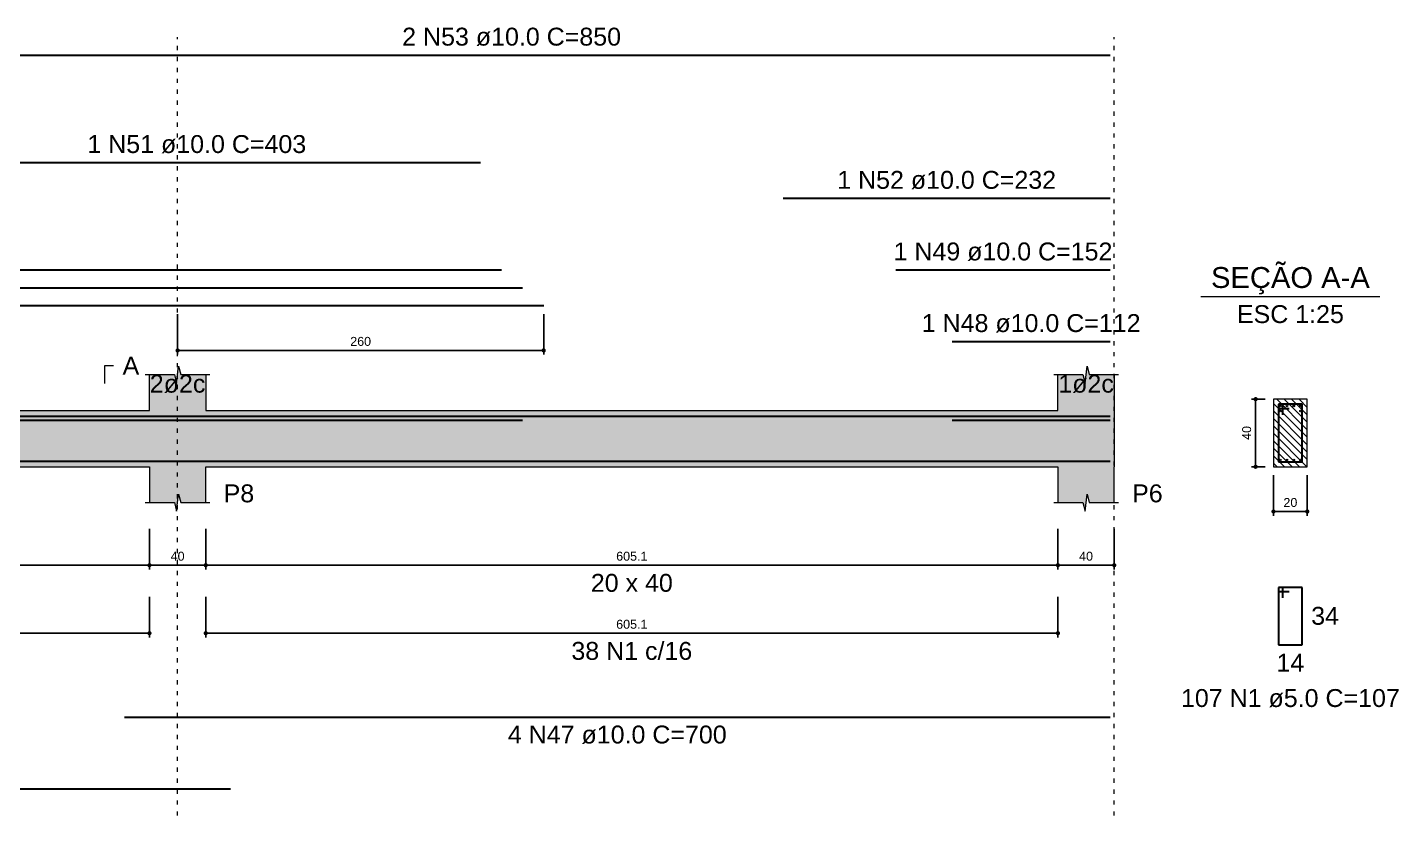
# Model space of a CAD drawing. Header units: millimetres. Extents: x 180 to 11148, y -1598 to 1045.
# Drawn here: x 2046.51 to 2078.97, y 3.89 to 22.54 of the extents above; entities that cross this region are included whole.
import ezdxf

# ---------------------------------------------------------------- set-up
doc = ezdxf.new("R2010")
doc.units = ezdxf.units.MM
doc.header["$MEASUREMENT"] = 0
doc.linetypes.add('DOT2', pattern=[3.175, 0, -3.175])
for name, color, linetype, lineweight in [('Descrição da armadura', 7, 'Continuous', 5), ('DT-Barras na forma', 2, 'Continuous', 30), ('DT-Barras no corte', 5, 'Continuous', 5), ('DT-Barras rebatidas', 2, 'Continuous', 30), ('DT-Cotas', 9, 'Continuous', 5), ('DT-Forma', 5, 'Continuous', 5), ('DT-Hachura forma vigas', 252, 'Continuous', 5), ('DT-Hachura seção vigas', 252, 'Continuous', 5), ('DT-Pontilhado', 9, 'DOT2', 5), ('DT-Textos', 7, 'Continuous', 5), ('Textos armaduras', 7, 'Continuous', 5)]:
    doc.layers.add(name, color=color, linetype=linetype, lineweight=lineweight)
doc.styles.add('Arial', font='arial.ttf')
doc.dimstyles.new('UM_25.000000', dxfattribs={"dimtxt": 0.18, "dimasz": 0.1, "dimexe": 0.1, "dimexo": 0.2, "dimgap": 0, "dimtad": 1, "dimtih": 1, "dimtoh": 1, "dimdec": 1, "dimlfac": 25, "dimzin": 0, "dimdsep": 46, "dimtxsty": 'Standard', "dimcen": 0.09, "dimdle": 0.1, "dimadec": 1, "dimazin": 2, "dimtfac": 1, "dimtdec": 4, "dimtofl": 0, "dimtmove": 0, "dimatfit": 3, "dimfxl": 1, "dimtolj": 1, "dimarcsym": 0})
doc.dimstyles.new('UM_30.000000', dxfattribs={"dimtxt": 0.18, "dimasz": 0.1, "dimexe": 0.1, "dimexo": 0.2, "dimgap": 0, "dimtad": 1, "dimtih": 1, "dimtoh": 1, "dimdec": 1, "dimlfac": 30, "dimzin": 0, "dimdsep": 46, "dimtxsty": 'Standard', "dimcen": 0.09, "dimdle": 0.1, "dimadec": 1, "dimazin": 2, "dimtfac": 1, "dimtdec": 4, "dimtofl": 0, "dimtmove": 0, "dimatfit": 3, "dimfxl": 1, "dimtolj": 1, "dimarcsym": 0})

# ---------------------------------------------------------------- blocks, each defined once
blk = doc.blocks.new('_Dot')
at = {"color": 0, "linetype": 'ByBlock', "lineweight": -2}
blk.add_line((-0.5, 0), (-1, 0), dxfattribs=at)
at = {"color": 0, "linetype": 'ByBlock', "const_width": 0.5}
blk.add_lwpolyline([(-0.25, 0, 1), (0.25, 0, 1)], format="xyb", close=True, dxfattribs=at)
blk = doc.blocks.new('*D709')
at = {"layer": 'Defpoints', "color": 0, "transparency": 16777216}
for p in [(2029.076, 10.869), (2049.403, 10.869), (2049.403, 9.81)]:
    blk.add_point(p, dxfattribs=at)
at = {"layer": 'DT-Cotas', "color": 0, "lineweight": -2, "transparency": 16777216}
for p, q in [((2029.076, 10.669), (2029.076, 9.71)), ((2049.403, 10.669), (2049.403, 9.71)), ((2029.176, 9.81), (2049.303, 9.81))]:
    blk.add_line(p, q, dxfattribs=at)
at = {"layer": 'DT-Cotas', "color": 0, "lineweight": -2, "transparency": 16777216, "xscale": 0.1000000014901161, "yscale": 0.1000000014901161, "zscale": 0.1000000014901161, "rotation": 180}
blk.add_blockref('_Dot', (2029.076, 9.81), dxfattribs=at)
at = {"layer": 'DT-Cotas', "color": 0, "lineweight": -2, "transparency": 16777216, "xscale": 0.1000000014901161, "yscale": 0.1000000014901161, "zscale": 0.1000000014901161}
blk.add_blockref('_Dot', (2049.403, 9.81), dxfattribs=at)
at = {"layer": 'DT-Cotas', "transparency": 16777216, "insert": (2039.24, 10.022), "char_height": 0.2118, "attachment_point": 5, "rotation": 0.0057, "style": 'Arial'}
blk.add_mtext('\\A1;609.8', dxfattribs=at)
blk = doc.blocks.new('*D710')
at = {"layer": 'Defpoints', "color": 0, "transparency": 16777216}
for p in [(2049.403, 10.869), (2050.736, 10.869), (2050.736, 9.81)]:
    blk.add_point(p, dxfattribs=at)
at = {"layer": 'DT-Cotas', "color": 0, "lineweight": -2, "transparency": 16777216}
for p, q in [((2049.403, 10.669), (2049.403, 9.71)), ((2050.736, 10.669), (2050.736, 9.71)), ((2049.503, 9.81), (2050.636, 9.81))]:
    blk.add_line(p, q, dxfattribs=at)
at = {"layer": 'DT-Cotas', "color": 0, "lineweight": -2, "transparency": 16777216, "xscale": 0.1000000014901161, "yscale": 0.1000000014901161, "zscale": 0.1000000014901161, "rotation": 180}
blk.add_blockref('_Dot', (2049.403, 9.81), dxfattribs=at)
at = {"layer": 'DT-Cotas', "color": 0, "lineweight": -2, "transparency": 16777216, "xscale": 0.1000000014901161, "yscale": 0.1000000014901161, "zscale": 0.1000000014901161}
blk.add_blockref('_Dot', (2050.736, 9.81), dxfattribs=at)
at = {"layer": 'DT-Cotas', "transparency": 16777216, "insert": (2050.07, 10.022), "char_height": 0.2118, "attachment_point": 5, "rotation": 0.0057, "style": 'Arial'}
blk.add_mtext('\\A1;40', dxfattribs=at)
blk = doc.blocks.new('*D711')
at = {"layer": 'Defpoints', "color": 0, "transparency": 16777216}
for p in [(2050.736, 10.869), (2070.908, 10.869), (2070.908, 9.81)]:
    blk.add_point(p, dxfattribs=at)
at = {"layer": 'DT-Cotas', "color": 0, "lineweight": -2, "transparency": 16777216}
for p, q in [((2050.736, 10.669), (2050.736, 9.71)), ((2070.908, 10.669), (2070.908, 9.71)), ((2050.836, 9.81), (2070.808, 9.81))]:
    blk.add_line(p, q, dxfattribs=at)
at = {"layer": 'DT-Cotas', "color": 0, "lineweight": -2, "transparency": 16777216, "xscale": 0.1000000014901161, "yscale": 0.1000000014901161, "zscale": 0.1000000014901161, "rotation": 180}
blk.add_blockref('_Dot', (2050.736, 9.81), dxfattribs=at)
at = {"layer": 'DT-Cotas', "color": 0, "lineweight": -2, "transparency": 16777216, "xscale": 0.1000000014901161, "yscale": 0.1000000014901161, "zscale": 0.1000000014901161}
blk.add_blockref('_Dot', (2070.908, 9.81), dxfattribs=at)
at = {"layer": 'DT-Cotas', "transparency": 16777216, "insert": (2060.822, 10.022), "char_height": 0.2118, "attachment_point": 5, "rotation": 0.0057, "style": 'Arial'}
blk.add_mtext('\\A1;605.1', dxfattribs=at)
blk = doc.blocks.new('*D712')
at = {"layer": 'Defpoints', "color": 0, "transparency": 16777216}
for p in [(2070.908, 10.869), (2072.241, 10.869), (2072.241, 9.81)]:
    blk.add_point(p, dxfattribs=at)
at = {"layer": 'DT-Cotas', "color": 0, "lineweight": -2, "transparency": 16777216}
for p, q in [((2070.908, 10.669), (2070.908, 9.71)), ((2072.241, 10.669), (2072.241, 9.71)), ((2071.008, 9.81), (2072.141, 9.81))]:
    blk.add_line(p, q, dxfattribs=at)
at = {"layer": 'DT-Cotas', "color": 0, "lineweight": -2, "transparency": 16777216, "xscale": 0.1000000014901161, "yscale": 0.1000000014901161, "zscale": 0.1000000014901161, "rotation": 180}
blk.add_blockref('_Dot', (2070.908, 9.81), dxfattribs=at)
at = {"layer": 'DT-Cotas', "color": 0, "lineweight": -2, "transparency": 16777216, "xscale": 0.1000000014901161, "yscale": 0.1000000014901161, "zscale": 0.1000000014901161}
blk.add_blockref('_Dot', (2072.241, 9.81), dxfattribs=at)
at = {"layer": 'DT-Cotas', "transparency": 16777216, "insert": (2071.574, 10.022), "char_height": 0.2118, "attachment_point": 5, "rotation": 0.0057, "style": 'Arial'}
blk.add_mtext('\\A1;40', dxfattribs=at)
blk = doc.blocks.new('*D714')
at = {"layer": 'Defpoints', "color": 0, "transparency": 16777216}
for p in [(2029.076, 9.26), (2049.403, 9.26), (2049.403, 8.201)]:
    blk.add_point(p, dxfattribs=at)
at = {"layer": 'DT-Cotas', "color": 0, "lineweight": -2, "transparency": 16777216}
for p, q in [((2029.076, 9.06), (2029.076, 8.101)), ((2049.403, 9.06), (2049.403, 8.101)), ((2029.176, 8.201), (2049.303, 8.201))]:
    blk.add_line(p, q, dxfattribs=at)
at = {"layer": 'DT-Cotas', "color": 0, "lineweight": -2, "transparency": 16777216, "xscale": 0.1000000014901161, "yscale": 0.1000000014901161, "zscale": 0.1000000014901161, "rotation": 180}
blk.add_blockref('_Dot', (2029.076, 8.201), dxfattribs=at)
at = {"layer": 'DT-Cotas', "color": 0, "lineweight": -2, "transparency": 16777216, "xscale": 0.1000000014901161, "yscale": 0.1000000014901161, "zscale": 0.1000000014901161}
blk.add_blockref('_Dot', (2049.403, 8.201), dxfattribs=at)
at = {"layer": 'DT-Cotas', "transparency": 16777216, "insert": (2039.24, 8.412), "char_height": 0.2118, "attachment_point": 5, "rotation": 0.0057, "style": 'Arial'}
blk.add_mtext('\\A1;609.8', dxfattribs=at)
blk = doc.blocks.new('*D715')
at = {"layer": 'Defpoints', "color": 0, "transparency": 16777216}
for p in [(2050.736, 9.26), (2070.908, 9.26), (2070.908, 8.201)]:
    blk.add_point(p, dxfattribs=at)
at = {"layer": 'DT-Cotas', "color": 0, "lineweight": -2, "transparency": 16777216}
for p, q in [((2050.736, 9.06), (2050.736, 8.101)), ((2070.908, 9.06), (2070.908, 8.101)), ((2050.836, 8.201), (2070.808, 8.201))]:
    blk.add_line(p, q, dxfattribs=at)
at = {"layer": 'DT-Cotas', "color": 0, "lineweight": -2, "transparency": 16777216, "xscale": 0.1000000014901161, "yscale": 0.1000000014901161, "zscale": 0.1000000014901161, "rotation": 180}
blk.add_blockref('_Dot', (2050.736, 8.201), dxfattribs=at)
at = {"layer": 'DT-Cotas', "color": 0, "lineweight": -2, "transparency": 16777216, "xscale": 0.1000000014901161, "yscale": 0.1000000014901161, "zscale": 0.1000000014901161}
blk.add_blockref('_Dot', (2070.908, 8.201), dxfattribs=at)
at = {"layer": 'DT-Cotas', "transparency": 16777216, "insert": (2060.822, 8.412), "char_height": 0.2118, "attachment_point": 5, "rotation": 0.0057, "style": 'Arial'}
blk.add_mtext('\\A1;605.1', dxfattribs=at)
blk = doc.blocks.new('*D716')
at = {"layer": 'Defpoints', "color": 0, "transparency": 16777216}
for p in [(2050.07, 15.952), (2058.736, 15.952), (2058.736, 14.893)]:
    blk.add_point(p, dxfattribs=at)
at = {"layer": 'DT-Cotas', "color": 0, "lineweight": -2, "transparency": 16777216}
for p, q in [((2050.07, 15.752), (2050.07, 14.793)), ((2058.736, 15.752), (2058.736, 14.793)), ((2050.17, 14.893), (2058.636, 14.893))]:
    blk.add_line(p, q, dxfattribs=at)
at = {"layer": 'DT-Cotas', "color": 0, "lineweight": -2, "transparency": 16777216, "xscale": 0.1000000014901161, "yscale": 0.1000000014901161, "zscale": 0.1000000014901161, "rotation": 180}
blk.add_blockref('_Dot', (2050.07, 14.893), dxfattribs=at)
at = {"layer": 'DT-Cotas', "color": 0, "lineweight": -2, "transparency": 16777216, "xscale": 0.1000000014901161, "yscale": 0.1000000014901161, "zscale": 0.1000000014901161}
blk.add_blockref('_Dot', (2058.736, 14.893), dxfattribs=at)
at = {"layer": 'DT-Cotas', "transparency": 16777216, "insert": (2054.403, 15.105), "char_height": 0.2118, "attachment_point": 5, "rotation": 0.0057, "style": 'Arial'}
blk.add_mtext('\\A1;260', dxfattribs=at)
blk = doc.blocks.new('*D727')
at = {"layer": 'Defpoints', "color": 0, "transparency": 16777216}
for p in [(2075.588, 13.74), (2076.011, 13.74), (2076.011, 12.14)]:
    blk.add_point(p, dxfattribs=at)
at = {"layer": 'DT-Cotas', "color": 0, "lineweight": -2, "transparency": 16777216}
for p, q in [((2075.811, 13.74), (2075.488, 13.74)), ((2075.588, 12.24), (2075.588, 13.64)), ((2075.811, 12.14), (2075.488, 12.14))]:
    blk.add_line(p, q, dxfattribs=at)
at = {"layer": 'DT-Cotas', "color": 0, "lineweight": -2, "transparency": 16777216, "xscale": 0.1000000014901161, "yscale": 0.1000000014901161, "zscale": 0.1000000014901161}
for p, rotation in [((2075.588, 13.74), 90), ((2075.588, 12.14), 270)]:
    blk.add_blockref('_Dot', p, dxfattribs=dict(at, rotation=rotation))
at = {"layer": 'DT-Cotas', "transparency": 16777216, "insert": (2075.376, 12.94), "char_height": 0.2118, "attachment_point": 5, "rotation": 90, "style": 'Arial'}
blk.add_mtext('\\A1;40', dxfattribs=at)
blk = doc.blocks.new('*D728')
at = {"layer": 'Defpoints', "color": 0, "transparency": 16777216}
for p in [(2076.011, 12.14), (2076.811, 12.14), (2076.811, 11.081)]:
    blk.add_point(p, dxfattribs=at)
at = {"layer": 'DT-Cotas', "color": 0, "lineweight": -2, "transparency": 16777216}
for p, q in [((2076.011, 11.94), (2076.011, 10.981)), ((2076.811, 11.94), (2076.811, 10.981)), ((2076.111, 11.081), (2076.711, 11.081))]:
    blk.add_line(p, q, dxfattribs=at)
at = {"layer": 'DT-Cotas', "color": 0, "lineweight": -2, "transparency": 16777216, "xscale": 0.1000000014901161, "yscale": 0.1000000014901161, "zscale": 0.1000000014901161, "rotation": 180}
blk.add_blockref('_Dot', (2076.011, 11.081), dxfattribs=at)
at = {"layer": 'DT-Cotas', "color": 0, "lineweight": -2, "transparency": 16777216, "xscale": 0.1000000014901161, "yscale": 0.1000000014901161, "zscale": 0.1000000014901161}
blk.add_blockref('_Dot', (2076.811, 11.081), dxfattribs=at)
at = {"layer": 'DT-Cotas', "transparency": 16777216, "insert": (2076.411, 11.293), "char_height": 0.2118, "attachment_point": 5, "rotation": 0.0057, "style": 'Arial'}
blk.add_mtext('\\A1;20', dxfattribs=at)

msp = doc.modelspace()

# ---------------------------------------------------------------- hatches: boundary and pattern name
at = {"layer": 'DT-Hachura forma vigas', "linetype": 'Continuous'}
msp.add_hatch(color=256, dxfattribs=at).paths.add_polyline_path([(2072.2409, 11.2927), (2072.2409, 12.14), (2072.2409, 13.4733), (2072.2409, 14.3207), (2071.6493, 14.3207), (2071.5993, 14.5207), (2071.5493, 14.1207), (2071.4993, 14.3207), (2070.9076, 14.3207), (2070.9076, 13.4733), (2050.7363, 13.4733), (2050.7363, 14.3207), (2050.1446, 14.3207), (2050.0946, 14.5207), (2050.0446, 14.1207), (2049.9946, 14.3207), (2049.4029, 14.3207), (2049.4029, 13.4733), (2029.0763, 13.4733), (2029.0763, 14.3207), (2028.4846, 14.3207), (2028.4346, 14.5207), (2028.3846, 14.1207), (2028.3346, 14.3207), (2027.7429, 14.3207), (2027.7429, 13.4733), (2007.5786, 13.4733), (2007.5786, 14.3207), (2006.9869, 14.3207), (2006.9369, 14.5207), (2006.8869, 14.1207), (2006.8369, 14.3207), (2006.2453, 14.3207), (2006.2453, 13.4733), (2006.2453, 12.14), (2006.2453, 11.2927), (2006.8369, 11.2927), (2006.8869, 11.0927), (2006.9369, 11.4927), (2006.9869, 11.2927), (2007.5786, 11.2927), (2007.5786, 12.14), (2027.7429, 12.14), (2027.7429, 11.2927), (2028.3346, 11.2927), (2028.3846, 11.0927), (2028.4346, 11.4927), (2028.4846, 11.2927), (2029.0763, 11.2927), (2029.0763, 12.14), (2049.4029, 12.14), (2049.4029, 11.2927), (2049.9946, 11.2927), (2050.0446, 11.0927), (2050.0946, 11.4927), (2050.1446, 11.2927), (2050.7363, 11.2927), (2050.7363, 12.14), (2070.9076, 12.14), (2070.9076, 11.2927), (2071.4993, 11.2927), (2071.5493, 11.0927), (2071.5993, 11.4927), (2071.6493, 11.2927), (2072.2409, 11.2927)])
at = {"layer": 'DT-Hachura seção vigas', "linetype": 'Continuous'}
h = msp.add_hatch(dxfattribs=at)
h.set_pattern_fill('ANSI31', color=256, angle=90, style=0)
h.set_pattern_definition([(135, (1822.37998, -105.55233), (-0.08838835, -0.08838835), [])])
h.paths.add_polyline_path([(2076.0111, 12.14), (2076.0111, 12.14), (2076.8111, 12.14), (2076.8111, 13.74), (2076.0111, 13.74), (2076.0111, 12.14)])

# ---------------------------------------------------------------- linework, layer by layer
at = {"layer": 'DT-Barras na forma'}
for p, q in [((2076.2311, 13.62), (2076.1311, 13.62)), ((2076.1311, 13.62), (2076.1311, 12.26)), ((2076.6911, 13.62), (2076.1311, 13.62)), ((2076.1311, 13.62), (2076.1311, 13.52)), ((2076.1311, 13.52), (2076.3811, 13.52)), ((2076.2311, 13.37), (2076.2311, 13.62)), ((2076.6911, 12.26), (2076.6911, 13.62)), ((2076.1311, 12.26), (2076.6911, 12.26))]:
    msp.add_line(p, q, dxfattribs=at)
for points in [[(2021.2429, 13.34), (2058.7363, 13.34)], [(2043.8119, 13.34), (2057.2363, 13.34)], [(2043.8119, 13.34), (2072.1409, 13.34)], [(2064.4076, 13.34), (2072.1409, 13.34)], [(2067.0743, 13.34), (2072.1409, 13.34)], [(2020.2429, 13.24), (2057.7363, 13.24)], [(2020.7429, 13.24), (2058.2363, 13.24)], [(2068.4076, 13.24), (2072.1409, 13.24)], [(2027.154, 12.2733), (2051.3252, 12.2733)], [(2048.814, 12.2733), (2072.1409, 12.2733)]]:
    msp.add_lwpolyline(points, dxfattribs=at)
at = {"layer": 'DT-Barras no corte'}
for centre in [(2076.1711, 13.58), (2076.1711, 13.46), (2076.3311, 13.58), (2076.4911, 13.58), (2076.6511, 13.58), (2076.6511, 13.46), (2076.1711, 12.3), (2076.3311, 12.3), (2076.4911, 12.3), (2076.6511, 12.3)]:
    msp.add_circle(centre, 0.02, dxfattribs=at)
at = {"layer": 'DT-Barras rebatidas'}
for p, q in [((2043.8119, 21.8826), (2072.1409, 21.8826)), ((2043.8119, 19.341), (2057.2363, 19.341)), ((2064.4076, 18.4938), (2072.1409, 18.4938)), ((2020.2429, 16.7994), (2057.7363, 16.7994)), ((2067.0743, 16.7994), (2072.1409, 16.7994)), ((2068.4076, 15.105), (2072.1409, 15.105)), ((2076.2311, 9.2866), (2076.1311, 9.2866)), ((2076.1311, 9.2866), (2076.1311, 7.9266)), ((2076.6911, 9.2866), (2076.1311, 9.2866)), ((2076.1311, 9.2866), (2076.1311, 9.1866)), ((2076.1311, 9.1866), (2076.3811, 9.1866)), ((2076.2311, 9.0366), (2076.2311, 9.2866)), ((2076.6911, 7.9266), (2076.6911, 9.2866)), ((2076.1311, 7.9266), (2076.6911, 7.9266)), ((2048.814, 6.2158), (2072.1409, 6.2158)), ((2027.154, 4.5214), (2051.3252, 4.5214))]:
    msp.add_line(p, q, dxfattribs=at)
for points in [[(2020.7429, 16.3758), (2058.2363, 16.3758)], [(2021.2429, 15.9522), (2058.7363, 15.9522)]]:
    msp.add_lwpolyline(points, dxfattribs=at)
at = {"layer": 'DT-Forma'}
for p, q in [((2049.3029, 14.3205), (2049.9946, 14.3205)), ((2049.4029, 13.4733), (2049.4029, 14.3205)), ((2049.9946, 14.3205), (2050.0446, 14.1205)), ((2050.0446, 14.1205), (2050.0946, 14.5205)), ((2050.0946, 14.5205), (2050.1446, 14.3205)), ((2050.1446, 14.3205), (2050.8363, 14.3205)), ((2050.7363, 14.3205), (2050.7363, 13.4733)), ((2070.8076, 14.3205), (2071.4993, 14.3205)), ((2070.9076, 13.4733), (2070.9076, 14.3205)), ((2071.4993, 14.3205), (2071.5493, 14.1205)), ((2071.5493, 14.1205), (2071.5993, 14.5205)), ((2071.5993, 14.5205), (2071.6493, 14.3205)), ((2071.6493, 14.3205), (2072.3409, 14.3205)), ((2072.2409, 14.3205), (2072.2409, 13.4733)), ((2076.8111, 13.74), (2076.0111, 13.74)), ((2076.0111, 13.74), (2076.0111, 13.74)), ((2076.0111, 13.74), (2076.0111, 12.14)), ((2076.8111, 12.14), (2076.8111, 13.74)), ((2076.8111, 13.74), (2076.8111, 13.74)), ((2029.0763, 13.4733), (2049.4029, 13.4733)), ((2050.7363, 13.4733), (2070.9076, 13.4733)), ((2029.0763, 12.14), (2049.4029, 12.14)), ((2049.4029, 12.14), (2049.4029, 11.2928)), ((2050.7363, 11.2928), (2050.7363, 12.14)), ((2050.7363, 12.14), (2070.9076, 12.14)), ((2070.9076, 12.14), (2070.9076, 11.2928)), ((2072.2409, 11.2928), (2072.2409, 12.14)), ((2076.0111, 12.14), (2076.8111, 12.14)), ((2076.0111, 12.14), (2076.0111, 12.14)), ((2076.8111, 12.14), (2076.8111, 12.14)), ((2050.0446, 11.0928), (2050.0946, 11.4928)), ((2050.0946, 11.4928), (2050.1446, 11.2928)), ((2071.5493, 11.0928), (2071.5993, 11.4928)), ((2071.5993, 11.4928), (2071.6493, 11.2928)), ((2049.3029, 11.2928), (2049.9946, 11.2928)), ((2049.9946, 11.2928), (2050.0446, 11.0928)), ((2050.1446, 11.2928), (2050.8363, 11.2928)), ((2070.8076, 11.2928), (2071.4993, 11.2928)), ((2071.4993, 11.2928), (2071.5493, 11.0928)), ((2071.6493, 11.2928), (2072.3409, 11.2928))]:
    msp.add_line(p, q, dxfattribs=at)
at = {"layer": 'DT-Forma', "linetype": 'Continuous'}
msp.add_line((2072.2409, 13.4733), (2072.2409, 12.14), dxfattribs=at)
at = {"layer": 'DT-Pontilhado', "ltscale": 0.05}
for p, q in [((2050.0696, 3.886), (2050.0696, 22.3062)), ((2072.2409, 3.886), (2072.2409, 22.3062))]:
    msp.add_line(p, q, dxfattribs=at)
at = {"layer": 'DT-Textos'}
msp.add_line((2074.2931, 16.1698), (2078.5291, 16.1698), dxfattribs=at)
msp.add_lwpolyline([(2048.3439, 14.1087), (2048.3439, 14.5323), (2048.5557, 14.5323)], dxfattribs=at)

# ---------------------------------------------------------------- texts
at = {"layer": 'Descrição da armadura', "linetype": 'Continuous', "char_height": 0.4236, "attachment_point": 8, "line_spacing_factor": 0.798, "style": 'Arial'}
for s, insert, width in [('2 N53 ø10.0 C=850', (2057.9764, 22.0944), 10.389305), ('1 N51 ø10.0 C=403', (2050.5241, 19.5528), 10.389305), ('1 N52 ø10.0 C=232', (2068.2743, 18.7056), 10.389305), ('1 N49 ø10.0 C=152', (2069.6076, 17.0112), 10.389305), ('1 N48 ø10.0 C=112', (2070.2743, 15.3168), 10.389305), ('38 N1 c/16', (2060.8219, 7.5651), 5.738683), ('4 N47 ø10.0 C=700', (2060.4775, 5.5804), 10.389305)]:
    msp.add_mtext(s, dxfattribs=dict(at, insert=insert, width=width))
at = {"layer": 'Descrição da armadura', "color": 7, "linetype": 'Continuous', "insert": (2076.4111, 6.444), "char_height": 0.4236, "width": 10.389305, "attachment_point": 8, "line_spacing_factor": 0.798, "style": 'Arial'}
msp.add_mtext('107 N1 ø5.0 C=107', dxfattribs=at)
at = {"layer": 'DT-Textos', "line_spacing_factor": 0.798, "style": 'Arial'}
for s, insert, char_height, width, attachment_point in [('SEÇÃO A-A', (2076.411, 16.2187), 0.4942, 8.023973, 8), ('ESC 1:25', (2076.4111, 15.5344), 0.4236, 4.729993, 8), ('A', (2048.7675, 14.3205), 0.4236, 0.737072, 7), ('2ø2c ', (2050.0696, 13.8828), 0.4236, 2.763749, 8), ('1ø2c ', (2071.5743, 13.8828), 0.4236, 2.763749, 8), ('P8', (2051.1599, 11.2928), 0.4236, 1.351658, 7), ('P6', (2072.6645, 11.2928), 0.4236, 1.351658, 7), ('20 x 40', (2060.8219, 9.1748), 0.4236, 3.624925, 8)]:
    msp.add_mtext(s, dxfattribs=dict(at, insert=insert, char_height=char_height, width=width, attachment_point=attachment_point))
at = {"layer": 'Textos armaduras', "color": 7, "linetype": 'Continuous', "char_height": 0.4236, "width": 1.31981, "attachment_point": 7, "line_spacing_factor": 0.798, "style": 'Arial'}
for s, insert in [('34', (2076.9029, 8.3948)), ('14', (2076.0812, 7.2912))]:
    msp.add_mtext(s, dxfattribs=dict(at, insert=insert))

# ---------------------------------------------------------------- dimensions: what is measured, and where the dimension line sits
at = {"layer": 'DT-Cotas'}
for base, p1, p2, dimstyle, override, picture, middle in [((2058.7363, 14.8932), (2050.0696, 15.9522), (2058.7363, 15.9522), 'UM_30.000000', {"dimtxt": 0.2118, "dimasz": 0.1, "dimexe": 0.1, "dimexo": 0.2, "dimtad": 1, "dimtih": 0, "dimtoh": 0, "dimdec": 1, "dimlfac": 30, "dimzin": 8, "dimtxsty": 'Arial', "dimblk": 'Dot', "dimblk1": 'Dot', "dimblk2": 'Dot', "dimsah": 1, "dimdle": 0.1, "dimse1": 0, "dimse2": 0, "dimclrt": 256, "dimadec": 1, "dimazin": 3, "dimtmove": 2, "dimldrblk": 'Dot'}, '*D716', (2054.4029, 15.105)), ((2076.8111, 11.081), (2076.0111, 12.14), (2076.8111, 12.14), 'UM_25.000000', {"dimtxt": 0.2118, "dimasz": 0.1, "dimexe": 0.1, "dimexo": 0.2, "dimtad": 1, "dimtih": 0, "dimtoh": 0, "dimdec": 1, "dimlfac": 25, "dimzin": 8, "dimtxsty": 'Arial', "dimblk": 'Dot', "dimblk1": 'Dot', "dimblk2": 'Dot', "dimsah": 1, "dimdle": 0.1, "dimse1": 0, "dimse2": 0, "dimclrt": 256, "dimadec": 1, "dimazin": 3, "dimtmove": 2, "dimldrblk": 'Dot'}, '*D728', (2076.4111, 11.2928)), ((2049.4029, 9.8102), (2029.0763, 10.8692), (2049.4029, 10.8692), 'UM_30.000000', {"dimtxt": 0.2118, "dimasz": 0.1, "dimexe": 0.1, "dimexo": 0.2, "dimtad": 1, "dimtih": 0, "dimtoh": 0, "dimdec": 1, "dimlfac": 30, "dimzin": 8, "dimtxsty": 'Arial', "dimblk": 'Dot', "dimblk1": 'Dot', "dimblk2": 'Dot', "dimsah": 1, "dimdle": 0.1, "dimse1": 0, "dimse2": 0, "dimclrt": 256, "dimadec": 1, "dimazin": 3, "dimtmove": 2, "dimldrblk": 'Dot'}, '*D709', (2039.2396, 10.022)), ((2050.7363, 9.8102), (2049.4029, 10.8692), (2050.7363, 10.8692), 'UM_30.000000', {"dimtxt": 0.2118, "dimasz": 0.1, "dimexe": 0.1, "dimexo": 0.2, "dimtad": 1, "dimtih": 0, "dimtoh": 0, "dimdec": 1, "dimlfac": 30, "dimzin": 8, "dimtxsty": 'Arial', "dimblk": 'Dot', "dimblk1": 'Dot', "dimblk2": 'Dot', "dimsah": 1, "dimdle": 0.1, "dimse1": 0, "dimse2": 0, "dimclrt": 256, "dimadec": 1, "dimazin": 3, "dimtmove": 2, "dimldrblk": 'Dot'}, '*D710', (2050.0696, 10.022)), ((2070.9076, 9.8102), (2050.7363, 10.8692), (2070.9076, 10.8692), 'UM_30.000000', {"dimtxt": 0.2118, "dimasz": 0.1, "dimexe": 0.1, "dimexo": 0.2, "dimtad": 1, "dimtih": 0, "dimtoh": 0, "dimdec": 1, "dimlfac": 30, "dimzin": 8, "dimtxsty": 'Arial', "dimblk": 'Dot', "dimblk1": 'Dot', "dimblk2": 'Dot', "dimsah": 1, "dimdle": 0.1, "dimse1": 0, "dimse2": 0, "dimclrt": 256, "dimadec": 1, "dimazin": 3, "dimtmove": 2, "dimldrblk": 'Dot'}, '*D711', (2060.8219, 10.022)), ((2072.2409, 9.8102), (2070.9076, 10.8692), (2072.2409, 10.8692), 'UM_30.000000', {"dimtxt": 0.2118, "dimasz": 0.1, "dimexe": 0.1, "dimexo": 0.2, "dimtad": 1, "dimtih": 0, "dimtoh": 0, "dimdec": 1, "dimlfac": 30, "dimzin": 8, "dimtxsty": 'Arial', "dimblk": 'Dot', "dimblk1": 'Dot', "dimblk2": 'Dot', "dimsah": 1, "dimdle": 0.1, "dimse1": 0, "dimse2": 0, "dimclrt": 256, "dimadec": 1, "dimazin": 3, "dimtmove": 2, "dimldrblk": 'Dot'}, '*D712', (2071.5743, 10.022)), ((2049.4029, 8.2005), (2029.0763, 9.2595), (2049.4029, 9.2595), 'UM_30.000000', {"dimtxt": 0.2118, "dimasz": 0.1, "dimexe": 0.1, "dimexo": 0.2, "dimtad": 1, "dimtih": 0, "dimtoh": 0, "dimdec": 1, "dimlfac": 30, "dimzin": 8, "dimtxsty": 'Arial', "dimblk": 'Dot', "dimblk1": 'Dot', "dimblk2": 'Dot', "dimsah": 1, "dimdle": 0.1, "dimse1": 0, "dimse2": 0, "dimclrt": 256, "dimadec": 1, "dimazin": 3, "dimtmove": 2, "dimldrblk": 'Dot'}, '*D714', (2039.2396, 8.4123)), ((2070.9076, 8.2005), (2050.7363, 9.2595), (2070.9076, 9.2595), 'UM_30.000000', {"dimtxt": 0.2118, "dimasz": 0.1, "dimexe": 0.1, "dimexo": 0.2, "dimtad": 1, "dimtih": 0, "dimtoh": 0, "dimdec": 1, "dimlfac": 30, "dimzin": 8, "dimtxsty": 'Arial', "dimblk": 'Dot', "dimblk1": 'Dot', "dimblk2": 'Dot', "dimsah": 1, "dimdle": 0.1, "dimse1": 0, "dimse2": 0, "dimclrt": 256, "dimadec": 1, "dimazin": 3, "dimtmove": 2, "dimldrblk": 'Dot'}, '*D715', (2060.8219, 8.4123))]:
    dim = msp.add_linear_dim(base=base, p1=p1, p2=p2, dimstyle=dimstyle, override=override, dxfattribs=at)
    dim.commit()
    dim.dimension.update_dxf_attribs({"geometry": picture, "text_midpoint": middle, "dimtype": 160, "text_rotation": 0.00573})
dim = msp.add_linear_dim(base=(2075.5875, 13.74), p1=(2076.0111, 12.14), p2=(2076.0111, 13.74), angle=90, dimstyle='UM_25.000000', override={"dimtxt": 0.2118, "dimasz": 0.1, "dimexe": 0.1, "dimexo": 0.2, "dimtad": 1, "dimtih": 0, "dimtoh": 0, "dimdec": 1, "dimlfac": 25, "dimzin": 8, "dimtxsty": 'Arial', "dimblk": 'Dot', "dimblk1": 'Dot', "dimblk2": 'Dot', "dimsah": 1, "dimdle": 0.1, "dimse1": 0, "dimse2": 0, "dimclrt": 256, "dimadec": 1, "dimazin": 3, "dimtmove": 2, "dimldrblk": 'Dot'}, dxfattribs=at)
dim.commit()
dim.dimension.update_dxf_attribs({"geometry": '*D727', "text_midpoint": (2075.3757, 12.94), "dimtype": 160, "text_rotation": 90})

doc.saveas('drawing.dxf')
